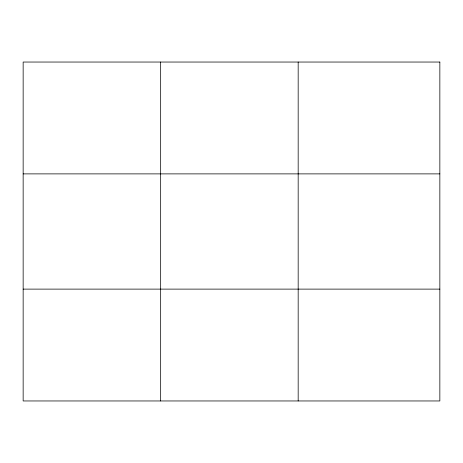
<?xml version="1.0" encoding="UTF-8"?>
<svg xmlns="http://www.w3.org/2000/svg" width="463" height="463" viewBox="0 0 463 463"><rect width="100%" height="100%" fill="white"/><g stroke="black" fill="none" stroke-linecap="round" stroke-linejoin="round"><path stroke-width="0.69" d="M160.661 400.958L160.661 62.042M298.172 400.958L298.172 62.042M23.15 173.885L439.85 173.885M23.15 289.115L439.85 289.115M439.85 62.042L439.85 400.958L23.15 400.958L23.15 62.042L439.85 62.042"/></g></svg>
